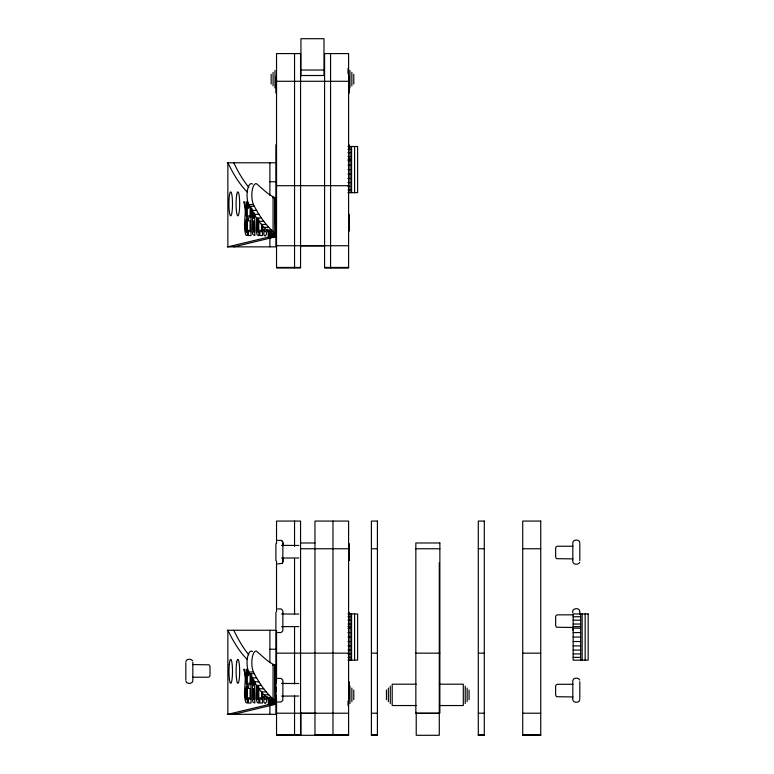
<?xml version="1.0" encoding="UTF-8"?>
<svg xmlns="http://www.w3.org/2000/svg" width="774" height="774" viewBox="0 0 774 774"><rect width="100%" height="100%" fill="white"/><g stroke="black" fill="none" stroke-linecap="round" stroke-linejoin="round"><path stroke-width="1.16" d="M269.845 234.222L269.71 236.825L227.856 246.848L227.856 162.792L231.262 169.467A872.82 128.726 -90 0 0 247.206 191.913M269.845 701.689L269.71 704.292L227.856 714.325L227.856 630.259L231.262 636.934A872.82 128.726 -90 0 0 247.206 659.38M252.498 184.057L251.453 183.593A11.707 4.296 -90 0 0 247.293 191.333A11.707 4.296 -90 0 0 248.686 204.52C253.882 214.243 259.609 224.257 268.288 231.271L269.42 233.642L275.292 233.642C266.121 225.718 258.864 215.462 253.475 204.52A11.707 4.296 -90 0 1 252.072 191.333A11.707 4.296 -90 0 1 256.233 183.593C262.309 188.256 267.707 194.729 275.012 197.641L275.679 236.776L233.864 246.848M252.498 651.524L251.453 651.06A11.707 4.296 -90 0 0 247.293 658.809A11.707 4.296 -90 0 0 248.686 671.987C253.882 681.71 259.609 691.733 268.288 698.738L269.42 701.109L275.292 701.109C266.121 693.185 258.864 682.929 253.475 671.987A11.707 4.296 -90 0 1 252.072 658.809A11.707 4.296 -90 0 1 256.233 651.06C262.309 655.723 267.707 662.196 275.012 665.108L275.679 704.253L233.864 714.325M275.312 198.047L275.67 235.025L269.797 235.025L269.42 233.642M275.312 665.514L275.718 704.05L269.845 704.05L269.42 701.109M275.679 198.937L275.718 236.583L269.845 236.583L269.797 235.025M250.892 206.552L251.028 235.548L248.28 235.548L248.667 230.12L250.089 231.813L250.089 220.929L248.454 220.929L248.918 215.491L250.089 217.242L250.089 206.706M250.892 674.019L251.028 703.024L248.28 703.024L248.667 697.587L250.089 699.29L250.089 688.396L248.454 688.396L248.918 682.958L250.089 684.709L250.089 674.173M252.672 210.276L252.875 215.859L253.911 218.413L253.911 212.386M252.672 677.743L252.875 683.326L253.911 685.88L253.911 679.853M251.898 208.409L251.84 211.215A8.059 1.19 -90 0 0 252.401 218.258L252.276 231.774L252.885 234.522L254.839 235.548L254.665 213.943M251.898 675.876L251.84 678.682A8.059 1.19 -90 0 0 252.401 685.725L252.276 699.251L252.885 701.989L254.839 703.024L254.665 681.41M248.319 202.952L247.97 208.477L248.996 206.194M248.319 670.419L247.97 675.944L248.996 673.67M267.282 229.298L266.198 234.812L265.124 236.051L263.857 234.686L263.857 228.872L264.186 230.226A16.215 2.399 -90 0 0 265.269 231.958L266.304 229.685M267.282 696.764L266.198 702.289L265.124 703.527L263.857 702.163L263.857 696.339L264.186 697.693A16.215 2.399 -90 0 0 265.269 699.435L266.304 697.161M185.828 661.78C186.021 658.713 190.984 658.519 192.513 660.609M282.81 562.292L282.887 544.17M229.23 664.498L229.549 662.176A12.239 1.809 -90 0 1 231.726 661.441L232.074 663.541A11.91 1.761 -90 0 1 232.181 678.15L231.871 680.472A12.239 1.809 -90 0 1 229.694 681.197L229.346 679.098M256.513 218.81L256.165 230.952L257.065 234.754L258.332 235.548L258.884 235.548L258.719 218.955M256.513 686.286L256.165 698.429L257.065 702.231L258.332 703.024L258.884 703.024L258.719 686.422M269.487 232.152L269.487 236.892L275.679 236.776L275.708 199.44M269.487 699.619L269.487 704.359L275.679 704.253L275.679 666.404M579.726 562.292C578.797 564.914 573.824 564.914 572.895 562.292M275.321 703.663L275.399 701.757M282.21 563.337L282.936 561.682L282.936 557.406M275.321 667.265L275.399 666.085M282.258 563.337L277.624 563.946M273.067 197.031L273.067 231.271L269.11 233.003L274.983 233.003L275.012 197.641L272.661 197.641M273.067 664.498L273.067 698.738L269.11 700.47L274.983 700.47L275.012 665.108L272.661 665.108M275.679 200.098L275.051 200.224M275.679 667.565L275.051 667.691M277.624 540.349L281.214 540.349L282.858 542.003M298.822 557.986L281.562 558.044M277.624 608.935L281.165 608.935L282.81 610.589M298.774 626.582L281.562 626.64M277.624 678.401L281.165 678.401L282.81 680.056M298.774 696.039L281.562 696.097M300.941 70.028L323.996 70.028M300.554 75.513L324.577 75.513M276.541 81.28L348.59 81.28M347.952 146.489L357.598 146.489L357.598 192.678L347.952 192.678M347.952 149.266L350.09 149.266M347.952 152.72L350.09 152.72M347.952 156.571L350.09 156.571M347.952 159.173L350.09 159.173M347.952 160.731L350.09 160.731M227.256 162.792L275.892 162.792L275.892 213.518M347.952 165.104L350.09 165.104M347.952 169.583L350.09 169.583M347.952 174.063L350.09 174.063M347.952 178.436L350.09 178.436M269.894 181.764L275.892 181.764M347.952 182.596L350.09 182.596M276.541 185.692L348.59 185.692M347.952 186.447L350.09 186.447M347.952 189.891L350.09 189.891M248.686 204.52L253.475 204.52M249.605 206.329L254.385 206.329M251.86 210.431L256.649 210.431M254.172 214.301L258.961 214.301M256.542 217.929L261.322 217.929M258.951 221.316L263.741 221.316M261.409 224.45L266.198 224.45M263.915 227.324L268.694 227.324M266.45 229.946L271.229 229.946M268.288 231.271L273.067 231.271M269.691 234.27L275.563 234.27M269.826 235.789L275.699 235.789M275.051 236.95L268.288 237.076L268.288 231.145M276.541 245.735L348.59 245.735M301.047 245.861L324.19 245.861M227.256 246.848L275.892 246.848L275.892 231.242M276.541 267.436L300.554 267.436M324.577 267.436L348.59 267.436M276.541 267.649L300.554 267.649M348.59 267.717L324.577 267.717L324.577 53.59L348.59 53.59L348.59 267.804L324.577 267.814M300.554 542.98L314.97 542.98M281.562 545.399L298.822 545.457M572.944 546.241L557.386 546.241L556.148 546.754L555.635 548.002L555.635 557.125L556.516 558.654L572.944 558.886M300.554 548.756L348.59 548.756M371.404 548.756L377.412 548.756M415.841 548.756L439.864 548.756M478.293 548.756L484.292 548.756M522.721 548.756L540.736 548.756M281.562 613.995L298.774 614.053M347.952 613.956L357.598 613.956L357.598 660.145L347.952 660.145M572.944 614.837L557.386 614.837L556.148 615.349L555.635 616.588L555.635 625.721L556.516 627.24L572.944 627.482M347.952 616.743L350.09 616.743M573.157 616.743L580.664 616.743M347.952 620.187L350.09 620.187M573.157 620.187L580.664 620.187M347.952 624.038L350.09 624.038M573.157 624.038L580.664 624.038M347.952 626.65L350.09 626.65M573.157 626.65L580.664 626.65M347.952 628.198L350.09 628.198M573.157 628.198L580.664 628.198M227.256 630.259L275.892 630.259L275.892 681.207M347.952 632.571L350.09 632.571M573.157 632.571L580.664 632.571M347.952 637.05L350.09 637.05M573.157 637.05L580.664 637.05M347.952 641.53L350.09 641.53M573.157 641.53L580.664 641.53M347.952 645.903L350.09 645.903M573.157 645.903L580.664 645.903M269.894 649.231L275.892 649.231M347.952 650.063L350.09 650.063M573.157 650.063L580.664 650.063M276.541 653.159L348.59 653.159M371.404 653.159L377.412 653.159M415.841 653.159L439.864 653.159M478.293 653.159L484.292 653.159M522.721 653.159L540.736 653.159M347.952 653.914L350.09 653.914M573.157 653.914L580.664 653.914M347.952 657.368L350.09 657.368M573.157 657.368L580.664 657.368M192.687 664.576L209.125 664.808L209.996 666.337L209.996 675.46L209.483 676.708L208.254 677.221L192.687 677.221M248.686 671.987L253.475 671.987M249.605 673.796L254.385 673.796M251.86 677.898L256.649 677.898M254.172 681.768L258.961 681.768M281.562 683.452L298.774 683.51M416.228 684.197L392.205 684.197L392.205 705.54L416.228 705.54M439.284 684.197L463.297 684.197L463.297 705.54L439.284 705.54M572.944 684.293L557.386 684.293L556.148 684.816L555.635 686.054L555.635 695.187L556.516 696.706L572.944 696.939M256.542 685.396L261.322 685.396M258.951 688.783L263.741 688.783M261.409 691.917L266.198 691.917M263.915 694.8L268.694 694.8M266.45 697.422L271.229 697.422M268.288 698.738L273.067 698.738M269.729 701.844L275.563 701.747M269.797 702.492L275.67 702.492M269.826 703.266L275.699 703.266M275.051 704.427L268.288 704.553L268.288 698.622M276.541 713.212L348.59 713.212M371.404 713.212L377.412 713.212M478.293 713.212L484.292 713.212M522.721 713.212L540.736 713.212M301.047 713.328L315.976 713.328M416.335 713.328L439.477 713.328M227.256 714.325L275.892 714.325L275.892 698.709M276.541 734.903L300.554 734.903M314.97 734.903L348.59 734.903M371.404 734.903L377.412 734.903M478.293 734.903L484.292 734.903M522.721 734.903L540.736 734.903M276.541 735.116L300.554 735.194M314.97 735.116L348.59 735.116M371.404 735.116L377.412 735.116M478.293 735.194L484.292 735.194M522.721 735.116L540.736 735.116M277.624 632.532L281.165 632.532L282.81 630.878L282.887 612.756M277.624 701.999L281.165 701.999L282.81 700.344L282.887 682.223M282.21 540.949L282.578 541.432M233.738 162.792L237.134 169.467A872.82 128.726 -90 0 0 248.88 187.376M233.738 630.259L237.134 636.934A872.82 128.726 -90 0 0 248.88 654.843M579.726 680.056C578.768 677.25 573.002 677.424 572.818 680.665L572.818 698.167M572.895 700.344C573.873 703.208 579.861 702.947 579.803 699.561M185.828 680.859C186.002 684.303 192.649 684.303 192.823 680.859L192.823 661.964M262.328 224.876L262.502 235.548L259.754 235.548L260.141 230.12L261.564 231.813L261.564 224.189M262.328 692.343L262.502 703.024L259.754 703.024L260.141 697.587L261.564 699.29L261.564 691.666M585.173 613.956L585.173 660.145M582.164 613.956L582.164 660.145M580.664 613.956L580.664 660.145M579.803 542.787C579.89 539.188 572.983 539.091 572.818 542.603L572.818 560.115M579.803 543.687L579.803 560.599M579.803 611.673C580.132 607.068 571.096 607.996 572.818 612.756M579.803 612.282L579.803 614.45M579.803 681.749L579.803 698.651M572.818 560.686L572.818 561.508M572.818 629.281L572.818 630.094M572.818 698.738L572.818 699.561M469.063 690.011L469.063 699.725M467.148 688.067L467.148 701.67M465.222 686.132L465.222 703.605M439.284 562.63L439.284 735.29L416.228 735.3L416.228 712.274M390.289 686.132L390.289 703.605M388.364 688.067L388.364 701.67M386.439 690.011L386.439 699.725M354.598 146.489L354.598 192.678M354.598 613.956L354.598 660.145M353.776 74.275L353.776 83.989M353.776 690.011L353.776 699.725M351.86 72.33L351.86 85.933M351.86 688.067L351.86 701.67M351.589 146.489L351.589 192.678M351.589 613.956L351.589 660.145M350.09 146.489L350.09 192.678M350.09 613.956L350.09 660.145M349.935 70.395L349.935 87.868M349.935 686.132L349.935 703.605M349.229 76.22L349.229 93.132M349.229 144.815L349.229 146.983M349.229 214.272L349.229 231.184M349.229 543.687L349.229 560.599M349.229 612.282L349.229 614.45M349.229 681.749L349.229 698.651M348.019 68.46L348.019 73.714M348.019 700.992L348.019 705.54M332.975 521.066L332.975 735.281M330.575 53.59L330.575 267.804M323.996 75.455L323.996 38.71L300.941 38.7L300.941 76.278M314.97 735.281L314.97 521.066L348.59 521.066L348.59 735.281L300.941 735.3L300.941 712.274M294.546 53.59L294.546 267.804M294.546 521.066L294.546 546.347M294.546 558.635L294.546 614.227M294.546 627.056L294.546 683.935M294.546 695.845L294.546 735.281M282.936 542.787L282.936 543.6M282.936 544.17L282.936 545.805M282.887 542.787L282.887 543.6M282.887 611.373L282.887 612.195M282.887 680.839L282.887 681.652M276.541 543.396L276.541 521.066L300.554 521.066L300.554 735.281L276.541 735.242L276.541 699.183M276.541 561.189L276.541 611.654M276.541 630.317L276.541 681.052M275.892 76.22L275.892 93.132M275.892 144.815L275.892 161.718M275.892 214.272L275.892 216.439M275.892 219.69L275.892 224.276M275.892 227.895L275.892 230.72M275.892 543.687L275.892 560.599M275.892 612.282L275.892 629.185M275.892 681.749L275.892 683.916M275.892 687.167L275.892 691.743M275.892 695.371L275.892 698.187M275.563 198.454L275.583 236.825M275.563 665.921L275.583 704.292M275.36 200.176L275.36 236.892M275.36 667.643L275.36 704.359M275.002 70.395L275.002 87.868M273.077 72.33L273.077 85.933M271.161 74.275L271.161 83.989M269.894 162.792L269.894 195.212M269.894 237.415L269.894 246.848M269.894 630.259L269.894 662.679M269.894 704.891L269.894 714.325M269.807 234.416L269.807 236.776M269.807 701.883L269.807 704.253M269.71 232.094L269.71 236.825M269.71 699.561L269.71 704.292M269.178 232.21L269.178 236.95M269.178 699.686L269.178 704.427M268.772 231.087L268.772 237.018M268.772 698.564L268.772 704.485M185.828 662.863L185.828 679.775M229.414 679.108A11.91 1.761 -90 0 1 229.298 664.498M247.283 206.184L247.419 235.548L245.948 235.199C242.059 224.566 247.728 212.734 243.675 201.85L244.565 201.85L246.48 217.165L246.306 201.85L247.419 201.85L247.283 206.184M247.283 673.651L247.419 703.024L245.948 702.666C242.059 692.033 247.728 680.211 243.675 669.317L244.565 669.317L246.48 684.642L246.306 669.317L247.419 669.317L247.283 673.651M245.329 224.063L245.6 230.304L246.48 232.268L246.48 218.655L245.329 224.063M245.329 691.54L245.6 697.771L246.48 699.744L246.48 686.122L245.329 691.54M256.804 224.063L257.074 230.304L257.955 232.268L257.955 218.655L256.804 224.063M256.804 691.54L257.074 697.771L257.955 699.744L257.955 686.122L256.804 691.54M229.549 194.7L229.23 197.031A11.91 1.761 -90 0 0 229.346 211.631L229.694 213.73A12.239 1.809 -90 0 0 231.871 213.005L232.181 210.673A11.91 1.761 -90 0 0 232.074 196.074L231.726 193.974A12.239 1.809 -90 0 0 229.549 194.7M236.709 194.7L236.399 197.031A11.91 1.761 -90 0 0 236.505 211.631L236.854 213.73A12.239 1.809 -90 0 0 239.031 213.005L239.34 210.673A11.91 1.761 -90 0 0 239.234 196.074L238.885 193.974A12.239 1.809 -90 0 0 236.709 194.7M236.709 662.176L236.399 664.498A11.91 1.761 -90 0 0 236.573 679.108L236.854 681.207A12.239 1.809 -90 0 0 239.031 680.472L239.34 678.15A11.91 1.761 -90 0 0 239.234 663.541L238.885 661.441A12.239 1.809 -90 0 0 236.709 662.176M253.911 220.948L253.466 221.451A5.128 0.755 -90 0 0 252.885 226.743L253.911 232.268L253.911 220.948M253.911 688.415L253.466 688.928A5.128 0.755 -90 0 0 252.885 694.21L253.911 699.744L253.911 688.415M300.554 53.59L276.541 53.59L276.541 267.804L300.554 267.804L300.554 53.59M377.412 521.066L371.404 521.066L371.404 735.281L377.412 735.242L377.412 521.066M484.292 521.066L478.293 521.066L478.293 735.281L484.292 735.242L484.292 521.066M540.736 521.066L522.721 521.066L522.721 735.281L540.736 735.242L540.736 521.066M439.864 542.98L415.841 542.98L415.841 713.212L439.864 713.212L439.864 542.98M588.172 613.956L573.157 613.956L573.157 660.145L588.172 660.145L588.172 613.956"/></g></svg>
